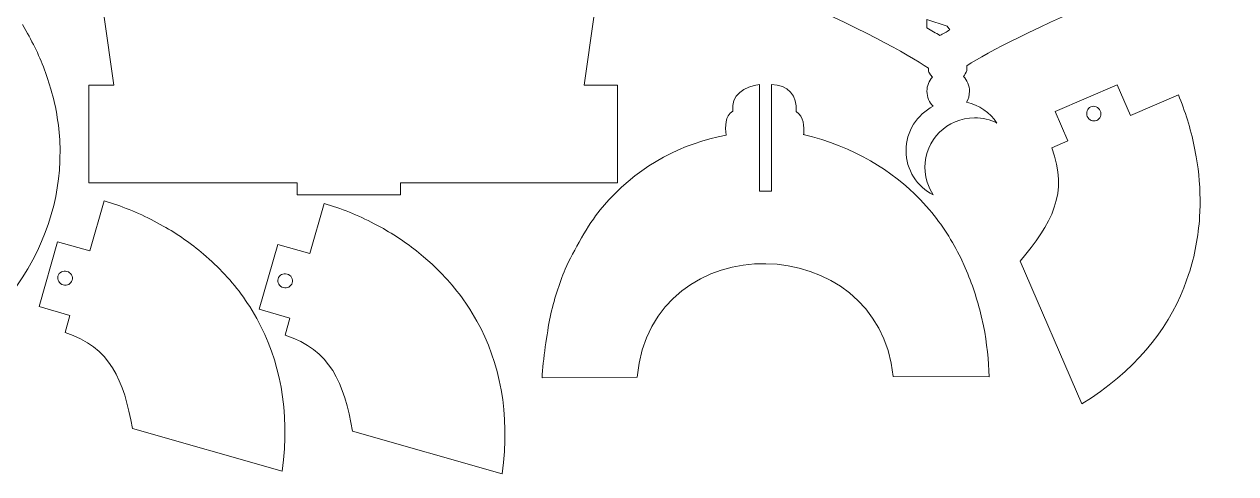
# Model space of a CAD drawing. Header units: millimetres. Extents: x -872 to 869, y -2161 to 2179.
# Drawn here: x 620.2 to 862, y -2161.3 to -2071.7 of the extents above; entities that cross this region are included whole.
import ezdxf

# ---------------------------------------------------------------- set-up
doc = ezdxf.new("R2010")
doc.units = ezdxf.units.MM
doc.header["$MEASUREMENT"] = 0
doc.layers.add('Layer 1', color=7, linetype='Continuous')

msp = doc.modelspace()

# ---------------------------------------------------------------- linework, layer by layer
at = {"layer": 'Layer 1', "color": 250, "lineweight": 9}
for points, knots in [([(674.7428, -2103.2999), (674.7428, -2103.2999), (633.1257, -2103.2999), (633.1257, -2103.2999), (633.1257, -2103.2999), (633.1257, -2103.2999), (633.1257, -2083.8198), (633.1257, -2083.8198), (633.1257, -2083.8198), (633.1257, -2083.8198), (638.1412, -2083.8198), (638.1412, -2083.8198), (638.1412, -2083.8198), (638.1412, -2083.8198), (620.6459, -1960.7215), (620.6459, -1960.7215), (620.6459, -1960.7215), (620.6459, -1960.7215), (620.6128, -1960.7215), (620.6128, -1960.7215), (620.6128, -1960.7215), (620.6128, -1960.7215), (620.6128, -1959.0843), (620.6128, -1959.0843)], [0, 0, 0, 0, 0.14285714, 0.14285714, 0.14285714, 0.14285714, 0.28571429, 0.28571429, 0.28571429, 0.28571429, 0.42857143, 0.42857143, 0.42857143, 0.42857143, 0.57142857, 0.57142857, 0.57142857, 0.57142857, 0.71428571, 0.71428571, 0.71428571, 0.71428571, 1, 1, 1, 1]), ([(749.4918, -1959.0843), (749.4918, -1959.0843), (749.4918, -1960.7215), (749.4918, -1960.7215), (749.4918, -1960.7215), (749.4918, -1960.7215), (731.9972, -2083.8198), (731.9972, -2083.8198), (731.9972, -2083.8198), (731.9972, -2083.8198), (738.6439, -2083.8198), (738.6439, -2083.8198), (738.6439, -2083.8198), (738.6439, -2083.8198), (738.6439, -2103.2999), (738.6439, -2103.2999), (738.6439, -2103.2999), (738.6439, -2103.2999), (695.3461, -2103.2999), (695.3461, -2103.2999)], [0, 0, 0, 0, 0.16666667, 0.16666667, 0.16666667, 0.16666667, 0.33333333, 0.33333333, 0.33333333, 0.33333333, 0.5, 0.5, 0.5, 0.5, 0.66666667, 0.66666667, 0.66666667, 0.66666667, 1, 1, 1, 1]), ([(808.3498, -2079.9432), (812.8406, -2077.0396), (821.6639, -2072.5376), (838.8135, -2065.0991), (838.8135, -2065.0991), (838.8135, -2065.0991), (838.8137, -2065.0991), (838.8137, -2065.0991), (838.8137, -2065.0991), (850.208, -2060.1566), (857.4471, -2055.5361), (862.0131, -2051.5154)], [0, 0, 0, 0, 0.25, 0.25, 0.25, 0.25, 0.5, 0.5, 0.5, 0.5, 1, 1, 1, 1]), ([(804.3947, -2072.0212), (804.3947, -2072.0212), (804.951, -2072.785), (804.951, -2072.785), (804.951, -2072.785), (804.2651, -2073.1719), (803.6088, -2073.5502), (802.9819, -2073.9196), (802.9819, -2073.9196), (802.1448, -2073.4128), (801.2668, -2072.8953), (800.3495, -2072.3674), (800.3495, -2072.3674), (800.3495, -2072.3674), (800.3525, -2070.7084), (800.3525, -2070.7084), (800.3525, -2070.7084), (800.3525, -2070.7084), (804.3947, -2072.0212), (804.3947, -2072.0212)], [0, 0, 0, 0, 0.16666667, 0.16666667, 0.16666667, 0.16666667, 0.33333333, 0.33333333, 0.33333333, 0.33333333, 0.5, 0.5, 0.5, 0.5, 0.66666667, 0.66666667, 0.66666667, 0.66666667, 1, 1, 1, 1]), ([(800.7138, -2081.1121), (800.7138, -2081.1121), (800.9205, -2081.6004), (801.4883, -2082.1862), (801.4883, -2082.1862), (800.8055, -2082.9404), (800.3863, -2083.9367), (800.3863, -2085.0321), (800.3863, -2085.0321), (800.3863, -2086.2052), (800.8632, -2087.267), (801.6307, -2088.035), (801.6307, -2088.035), (798.4144, -2089.6705), (796.2083, -2093.0094), (796.2083, -2096.8661), (796.2083, -2096.8661), (796.2083, -2100.7321), (798.4258, -2104.0787), (801.6568, -2105.7094), (801.6568, -2105.7094), (800.6077, -2104.1383), (799.996, -2102.2507), (799.996, -2100.2206), (799.996, -2100.2206), (799.996, -2094.7517), (804.4298, -2090.3179), (809.8982, -2090.3179), (809.8982, -2090.3179), (811.5015, -2090.3179), (813.0138, -2090.7011), (814.3534, -2091.3773), (814.3534, -2091.3773), (812.9613, -2089.2918), (810.7982, -2087.7677), (808.2728, -2087.2046), (808.2728, -2087.2046), (808.6537, -2086.5692), (808.8755, -2085.827), (808.8755, -2085.0321), (808.8755, -2085.0321), (808.8755, -2083.8752), (808.4118, -2082.8279), (807.6618, -2082.0627), (807.6618, -2082.0627), (807.9301, -2081.7334), (808.171, -2081.3538), (808.3498, -2080.9019)], [0, 0, 0, 0, 0.07692308, 0.07692308, 0.07692308, 0.07692308, 0.15384615, 0.15384615, 0.15384615, 0.15384615, 0.23076923, 0.23076923, 0.23076923, 0.23076923, 0.30769231, 0.30769231, 0.30769231, 0.30769231, 0.38461538, 0.38461538, 0.38461538, 0.38461538, 0.46153846, 0.46153846, 0.46153846, 0.46153846, 0.53846154, 0.53846154, 0.53846154, 0.53846154, 0.61538462, 0.61538462, 0.61538462, 0.61538462, 0.69230769, 0.69230769, 0.69230769, 0.69230769, 0.76923077, 0.76923077, 0.76923077, 0.76923077, 0.84615385, 0.84615385, 0.84615385, 0.84615385, 1, 1, 1, 1]), ([(674.7428, -2103.2997), (674.7428, -2103.2997), (674.7428, -2105.7094), (674.7428, -2105.7094), (674.7428, -2105.7094), (674.7428, -2105.7094), (695.3463, -2105.7094), (695.3463, -2105.7094), (695.3463, -2105.7094), (695.3463, -2105.7094), (695.3463, -2103.2997), (695.3463, -2103.2997)], [0, 0, 0, 0, 0.25, 0.25, 0.25, 0.25, 0.5, 0.5, 0.5, 0.5, 1, 1, 1, 1])]:
    msp.add_open_spline(points, degree=3, knots=knots, dxfattribs=at)
for points in [[(770.2501, -2065.0991), (787.4023, -2072.5394), (796.2244, -2077.3917), (800.7138, -2080.452)], [(800.7138, -2080.452), (800.7138, -2080.452), (800.7138, -2081.1121), (800.7138, -2081.1121)], [(808.3498, -2080.9019), (808.3498, -2080.9019), (808.3498, -2079.9432), (808.3498, -2079.9432)]]:
    msp.add_open_spline(points, degree=3, dxfattribs=at)
at = {"layer": 'Layer 1', "color": 240, "lineweight": 5}
for points in [[(619.887, -2071.7409), (619.887, -2071.7409), (620.934, -2073.5322), (620.934, -2073.5322)], [(624.9184, -2082.4773), (623.8639, -2079.3456), (622.512, -2076.3504), (620.9344, -2073.5318)], [(624.9184, -2082.4773), (624.9184, -2082.4773), (625.5865, -2084.6207), (625.5865, -2084.6207)], [(838.3501, -2083.7469), (838.3501, -2083.7469), (825.9885, -2089.0711), (825.9885, -2089.0711)], [(627.394, -2096.214), (627.2925, -2092.2184), (626.6527, -2088.3328), (625.5865, -2084.6207)], [(853.7443, -2096.0389), (852.9944, -2092.4406), (851.9037, -2088.9786), (850.5556, -2085.7454)], [(799.0295, -2106.6195), (793.4803, -2100.84), (785.9003, -2096.1411), (775.6783, -2093.6409)], [(760.3176, -2093.8194), (751.6607, -2095.3764), (743.4021, -2099.609), (736.9054, -2106.6869)], [(853.7443, -2096.0389), (853.7443, -2096.0389), (854.1297, -2098.0777), (854.1297, -2098.0777)], [(627.394, -2096.214), (627.394, -2096.214), (627.3767, -2098.9952), (627.3767, -2098.9952)], [(854.8828, -2107.841), (854.9399, -2104.537), (854.671, -2101.2619), (854.1303, -2098.0774)], [(646.1682, -2110.9186), (642.908, -2109.221), (639.5376, -2107.8737), (636.1813, -2106.8705)], [(690.0891, -2111.4478), (686.8289, -2109.7502), (683.4585, -2108.4029), (680.1022, -2107.3997)], [(735.1778, -2108.6887), (735.1778, -2108.6887), (736.9054, -2106.6869), (736.9054, -2106.6869)], [(799.0294, -2106.6194), (799.0294, -2106.6194), (800.8865, -2108.6809), (800.8865, -2108.6809)], [(854.8828, -2107.841), (854.8828, -2107.841), (854.7933, -2110.0843), (854.7933, -2110.0843)], [(807.1246, -2118.2872), (805.4853, -2114.9407), (803.4311, -2111.6915), (800.8861, -2108.6807)], [(852.6072, -2121.6122), (853.8518, -2117.8141), (854.5525, -2113.939), (854.7933, -2110.0843)], [(646.1682, -2110.9186), (646.1682, -2110.9186), (647.9904, -2111.9109), (647.9904, -2111.9109)], [(656.0249, -2117.5088), (653.5034, -2115.3729), (650.7979, -2113.5077), (647.9906, -2111.9103)], [(690.0891, -2111.4478), (690.0891, -2111.4478), (691.9113, -2112.4401), (691.9113, -2112.4401)], [(699.9458, -2118.038), (697.4243, -2115.9021), (694.7188, -2114.0369), (691.9115, -2112.4395)], [(626.9074, -2115.0535), (626.9074, -2115.0535), (623.2031, -2127.9931), (623.2031, -2127.9931)], [(656.0249, -2117.5088), (656.0249, -2117.5088), (657.7047, -2118.9982), (657.7047, -2118.9982)], [(670.8283, -2115.5827), (670.8283, -2115.5827), (667.124, -2128.5223), (667.124, -2128.5223)], [(665.2446, -2127.9884), (663.0924, -2124.6205), (660.5362, -2121.6248), (657.7047, -2118.9982)], [(699.9458, -2118.038), (699.9458, -2118.038), (701.6256, -2119.5274), (701.6256, -2119.5274)], [(709.1655, -2128.5176), (707.0133, -2125.1497), (704.4571, -2122.154), (701.6256, -2119.5274)], [(807.1244, -2118.2871), (807.1244, -2118.2871), (808.0308, -2120.2415), (808.0308, -2120.2415)], [(811.2038, -2129.8021), (810.4545, -2126.6308), (809.4177, -2123.4052), (808.0308, -2120.2416)], [(852.6072, -2121.6122), (852.6072, -2121.6122), (851.6581, -2124.2265), (851.6581, -2124.2265)], [(665.2446, -2127.9884), (665.2446, -2127.9884), (666.6674, -2130.3782), (666.6674, -2130.3782)], [(709.1655, -2128.5176), (709.1655, -2128.5176), (710.5883, -2130.9074), (710.5883, -2130.9074)], [(811.2036, -2129.8021), (811.2036, -2129.8021), (811.6821, -2131.8208), (811.6821, -2131.8208)], [(812.8158, -2141.9706), (812.7077, -2138.8118), (812.3442, -2135.2499), (811.6821, -2131.8208)]]:
    msp.add_open_spline(points, degree=3, dxfattribs=at)
for points, knots in [([(593.1817, -2081.5723), (599.4199, -2088.8081), (598.2842, -2095.8217), (594.791, -2104.9623), (594.791, -2104.9623), (594.791, -2104.9623), (615.9656, -2127.6518), (615.9656, -2127.6518), (615.9656, -2127.6518), (623.6819, -2118.097), (627.0236, -2108.2916), (627.3766, -2098.995)], [0, 0, 0, 0, 0.25, 0.25, 0.25, 0.25, 0.5, 0.5, 0.5, 0.5, 1, 1, 1, 1]), ([(760.3176, -2093.8194), (760.1106, -2091.9572), (760.068, -2090.0411), (761.6542, -2088.9699), (761.6542, -2088.9699), (761.1653, -2085.7839), (764.0244, -2083.9943), (766.9908, -2083.6577)], [0, 0, 0, 0, 0.33333333, 0.33333333, 0.33333333, 0.33333333, 1, 1, 1, 1]), ([(769.3979, -2083.6694), (769.3979, -2083.6694), (769.3979, -2084.3432), (769.3979, -2084.3432), (769.3979, -2084.3432), (769.3979, -2084.3432), (769.3979, -2104.9648), (769.3979, -2104.9648), (769.3979, -2104.9648), (769.3979, -2104.9648), (766.9908, -2104.9648), (766.9908, -2104.9648), (766.9908, -2104.9648), (766.9908, -2104.9648), (766.9908, -2083.7378), (766.9908, -2083.7378), (766.9908, -2083.7378), (766.9908, -2083.7378), (766.9908, -2083.6577), (766.9908, -2083.6577)], [0, 0, 0, 0, 0.16666667, 0.16666667, 0.16666667, 0.16666667, 0.33333333, 0.33333333, 0.33333333, 0.33333333, 0.5, 0.5, 0.5, 0.5, 0.66666667, 0.66666667, 0.66666667, 0.66666667, 1, 1, 1, 1]), ([(775.804, -2093.6723), (775.9057, -2091.9928), (775.8357, -2090.1501), (774.288, -2089.0926), (774.288, -2089.0926), (774.661, -2085.9736), (772.525, -2083.6977), (769.3979, -2083.6694)], [0, 0, 0, 0, 0.33333333, 0.33333333, 0.33333333, 0.33333333, 1, 1, 1, 1]), ([(838.3501, -2083.7469), (838.3501, -2083.7469), (840.9858, -2089.8672), (840.9858, -2089.8672), (840.9858, -2089.8672), (840.9858, -2089.8672), (850.5557, -2085.7454), (850.5557, -2085.7454)], [0, 0, 0, 0, 0.33333333, 0.33333333, 0.33333333, 0.33333333, 1, 1, 1, 1]), ([(833.0936, -2088.1438), (832.3817, -2088.4505), (832.0639, -2089.3039), (832.385, -2090.0494), (832.385, -2090.0494), (832.7065, -2090.7951), (833.5443, -2091.1511), (834.2568, -2090.8441), (834.2568, -2090.8441), (834.9694, -2090.537), (835.2861, -2089.6836), (834.9654, -2088.9382), (834.9654, -2088.9382), (834.644, -2088.1924), (833.8061, -2087.8368), (833.0936, -2088.1438)], [0, 0, 0, 0, 0.2, 0.2, 0.2, 0.2, 0.4, 0.4, 0.4, 0.4, 0.6, 0.6, 0.6, 0.6, 1, 1, 1, 1]), ([(825.9885, -2089.0711), (825.9885, -2089.0711), (828.5207, -2094.9509), (828.5207, -2094.9509), (828.5207, -2094.9509), (828.5207, -2094.9509), (825.2884, -2096.3428), (825.2884, -2096.3428)], [0, 0, 0, 0, 0.33333333, 0.33333333, 0.33333333, 0.33333333, 1, 1, 1, 1]), ([(825.2884, -2096.3428), (828.7381, -2105.2519), (825.3155, -2111.4783), (818.9586, -2118.9176), (818.9586, -2118.9176), (818.9586, -2118.9176), (831.2956, -2147.3952), (831.2956, -2147.3952), (831.2956, -2147.3952), (841.7699, -2140.9823), (848.2071, -2132.8659), (851.658, -2124.2262)], [0, 0, 0, 0, 0.25, 0.25, 0.25, 0.25, 0.5, 0.5, 0.5, 0.5, 1, 1, 1, 1]), ([(626.9074, -2115.0535), (626.9074, -2115.0535), (633.3137, -2116.8877), (633.3137, -2116.8877), (633.3137, -2116.8877), (633.3137, -2116.8877), (636.1814, -2106.8704), (636.1814, -2106.8704)], [0, 0, 0, 0, 0.33333333, 0.33333333, 0.33333333, 0.33333333, 1, 1, 1, 1]), ([(670.8283, -2115.5827), (670.8283, -2115.5827), (677.2346, -2117.4169), (677.2346, -2117.4169), (677.2346, -2117.4169), (677.2346, -2117.4169), (680.1023, -2107.3996), (680.1023, -2107.3996)], [0, 0, 0, 0, 0.33333333, 0.33333333, 0.33333333, 0.33333333, 1, 1, 1, 1]), ([(735.1778, -2108.6887), (732.8484, -2111.5585), (729.9113, -2116.8339), (728.1934, -2120.5299), (728.1934, -2120.5299), (726.9725, -2123.4736), (725.9599, -2126.6637), (725.1888, -2130.1038)], [0, 0, 0, 0, 0.33333333, 0.33333333, 0.33333333, 0.33333333, 1, 1, 1, 1]), ([(725.1888, -2130.1038), (724.582, -2133.2693), (723.7588, -2138.6289), (723.5727, -2142.1996), (723.5727, -2142.1996), (723.5727, -2142.1996), (742.5329, -2142.0667), (742.5329, -2142.0667), (742.5329, -2142.0667), (745.636, -2111.0627), (790.905, -2112.751), (793.6147, -2141.9122), (793.6147, -2141.9122), (793.6147, -2141.9122), (812.8157, -2141.9706), (812.8157, -2141.9706)], [0, 0, 0, 0, 0.2, 0.2, 0.2, 0.2, 0.4, 0.4, 0.4, 0.4, 0.6, 0.6, 0.6, 0.6, 1, 1, 1, 1]), ([(626.9833, -2121.9061), (626.7701, -2122.6513), (627.2295, -2123.4376), (628.0099, -2123.6609), (628.0099, -2123.6609), (628.7906, -2123.8842), (629.5965, -2123.461), (629.81, -2122.7151), (629.81, -2122.7151), (630.0234, -2121.9691), (629.5633, -2121.1837), (628.7832, -2120.9601), (628.7832, -2120.9601), (628.0025, -2120.7367), (627.1968, -2121.1602), (626.9833, -2121.9061)], [0, 0, 0, 0, 0.2, 0.2, 0.2, 0.2, 0.4, 0.4, 0.4, 0.4, 0.6, 0.6, 0.6, 0.6, 1, 1, 1, 1]), ([(670.9042, -2122.4353), (670.691, -2123.1805), (671.1504, -2123.9668), (671.9308, -2124.1901), (671.9308, -2124.1901), (672.7115, -2124.4134), (673.5174, -2123.9902), (673.7309, -2123.2443), (673.7309, -2123.2443), (673.9443, -2122.4983), (673.4842, -2121.7129), (672.7041, -2121.4893), (672.7041, -2121.4893), (671.9234, -2121.2659), (671.1177, -2121.6894), (670.9042, -2122.4353)], [0, 0, 0, 0, 0.2, 0.2, 0.2, 0.2, 0.4, 0.4, 0.4, 0.4, 0.6, 0.6, 0.6, 0.6, 1, 1, 1, 1]), ([(623.2031, -2127.9931), (623.2031, -2127.9931), (629.3577, -2129.7553), (629.3577, -2129.7553), (629.3577, -2129.7553), (629.3577, -2129.7553), (628.389, -2133.1385), (628.389, -2133.1385)], [0, 0, 0, 0, 0.33333333, 0.33333333, 0.33333333, 0.33333333, 1, 1, 1, 1]), ([(667.124, -2128.5223), (667.124, -2128.5223), (673.2786, -2130.2845), (673.2786, -2130.2845), (673.2786, -2130.2845), (673.2786, -2130.2845), (672.3099, -2133.6677), (672.3099, -2133.6677)], [0, 0, 0, 0, 0.33333333, 0.33333333, 0.33333333, 0.33333333, 1, 1, 1, 1]), ([(628.389, -2133.1385), (637.4693, -2136.1083), (640.1224, -2142.6993), (641.8568, -2152.3298), (641.8568, -2152.3298), (641.8568, -2152.3298), (671.7114, -2160.808), (671.7114, -2160.808), (671.7114, -2160.808), (673.3781, -2148.6401), (671.1704, -2138.5189), (666.6671, -2130.378)], [0, 0, 0, 0, 0.25, 0.25, 0.25, 0.25, 0.5, 0.5, 0.5, 0.5, 1, 1, 1, 1]), ([(672.3099, -2133.6677), (681.3902, -2136.6375), (684.0433, -2143.2285), (685.7777, -2152.859), (685.7777, -2152.859), (685.7777, -2152.859), (715.6323, -2161.3372), (715.6323, -2161.3372), (715.6323, -2161.3372), (717.299, -2149.1693), (715.0913, -2139.0481), (710.588, -2130.9072)], [0, 0, 0, 0, 0.25, 0.25, 0.25, 0.25, 0.5, 0.5, 0.5, 0.5, 1, 1, 1, 1])]:
    msp.add_open_spline(points, degree=3, knots=knots, dxfattribs=at)

doc.saveas('drawing.dxf')
